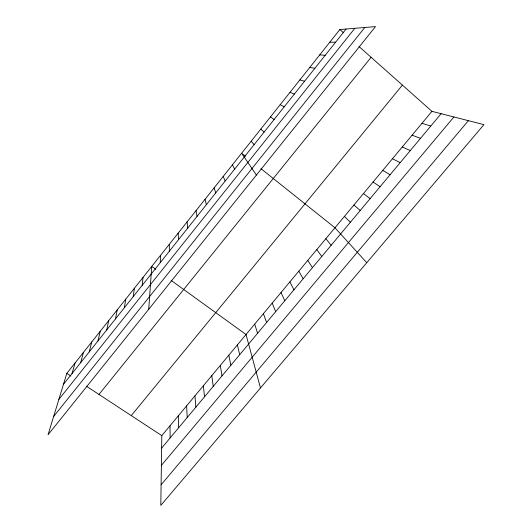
<?xml version="1.0" encoding="UTF-8"?>
<svg xmlns="http://www.w3.org/2000/svg" width="532" height="532" viewBox="0 0 532 532"><rect width="100%" height="100%" fill="white"/><g stroke="black" fill="none" stroke-linecap="round" stroke-linejoin="round"><path stroke-width="0.8" d="M431.944 111.348L161.814 435.635L160.804 505.4L483.94 124.641L431.944 111.348L358.954 46.497M160.265 262.622L160.504 255.387M148.714 309.305L151.746 266.412L155.77 269.325M142.204 285.325L143.035 277.385M133.253 296.577L134.377 288.284M124.355 307.762L125.765 299.13M115.51 318.881L117.2 309.91M106.713 329.94L108.688 320.636M97.968 340.932L100.222 331.296M89.27 351.858L91.797 341.896M80.625 362.731L83.424 352.443M72.026 373.537L75.098 362.93M66.813 373.358L48.06 434.77L375.499 26.6L339.862 29.539L66.813 373.358L70.869 376.018M63.481 384.277L346.106 29.021M58.853 399.432L354.844 28.302M53.632 416.529L364.786 27.484M98.979 394.445L371.11 57.296M131.264 415.612L402.405 85.1M161.635 448.11L441.121 113.695M161.382 465.374L453.909 116.967M161.103 484.778L468.399 120.671M329.767 42.247L335.625 42.194M319.732 54.889L325.212 55.288M309.757 67.444L314.864 68.296M299.842 79.926L304.583 81.223M421.989 123.298L430.794 126.051M412.087 135.181L420.526 138.333M289.993 92.329L294.362 94.064M402.252 146.992L410.325 150.543M392.47 158.736L400.184 162.679M280.198 104.664L284.208 106.826M382.747 170.406L390.102 174.742M86.337 386.159L161.814 435.635M373.078 182.017L380.087 186.725M270.469 116.92L274.12 119.514M171.138 280.424L246.037 334.528L260.467 387.961M363.469 193.555L370.126 198.642M245.378 156.242L241.621 153.243L256.397 175.068M260.953 168.677L334.967 227.769L366.767 262.708M353.913 205.026L360.224 210.486M339.862 29.539L343.572 32.831M260.793 129.096L264.091 132.116M344.41 216.431L350.389 222.263M251.177 141.206L254.123 144.644M325.85 238.715L331.163 245.259M316.779 249.594L321.78 256.49M307.769 260.421L312.45 267.649M298.804 271.18L303.173 278.755M232.398 164.854L234.672 169.096M289.887 281.887L293.95 289.787M281.022 292.527L284.78 300.766M223.227 176.405L225.176 181.033M272.198 303.114L275.656 311.679M263.433 313.641L266.592 322.525M214.11 187.882L215.733 192.897M254.708 324.114L257.574 333.318M205.046 199.294L206.35 204.694M237.405 344.882L239.686 354.711M228.827 355.19L230.822 365.324M196.035 210.639L197.026 216.418M220.288 365.431L222.004 375.871M211.803 375.625L213.239 386.365M187.078 221.924L187.756 228.068M203.357 385.76L204.514 396.799M194.958 395.841L195.843 407.173M178.167 233.142L178.533 239.659M186.606 405.869L187.224 417.494M178.3 415.844L178.646 427.755M169.309 244.294L169.375 251.177M170.034 425.766L170.114 437.962"/></g></svg>
